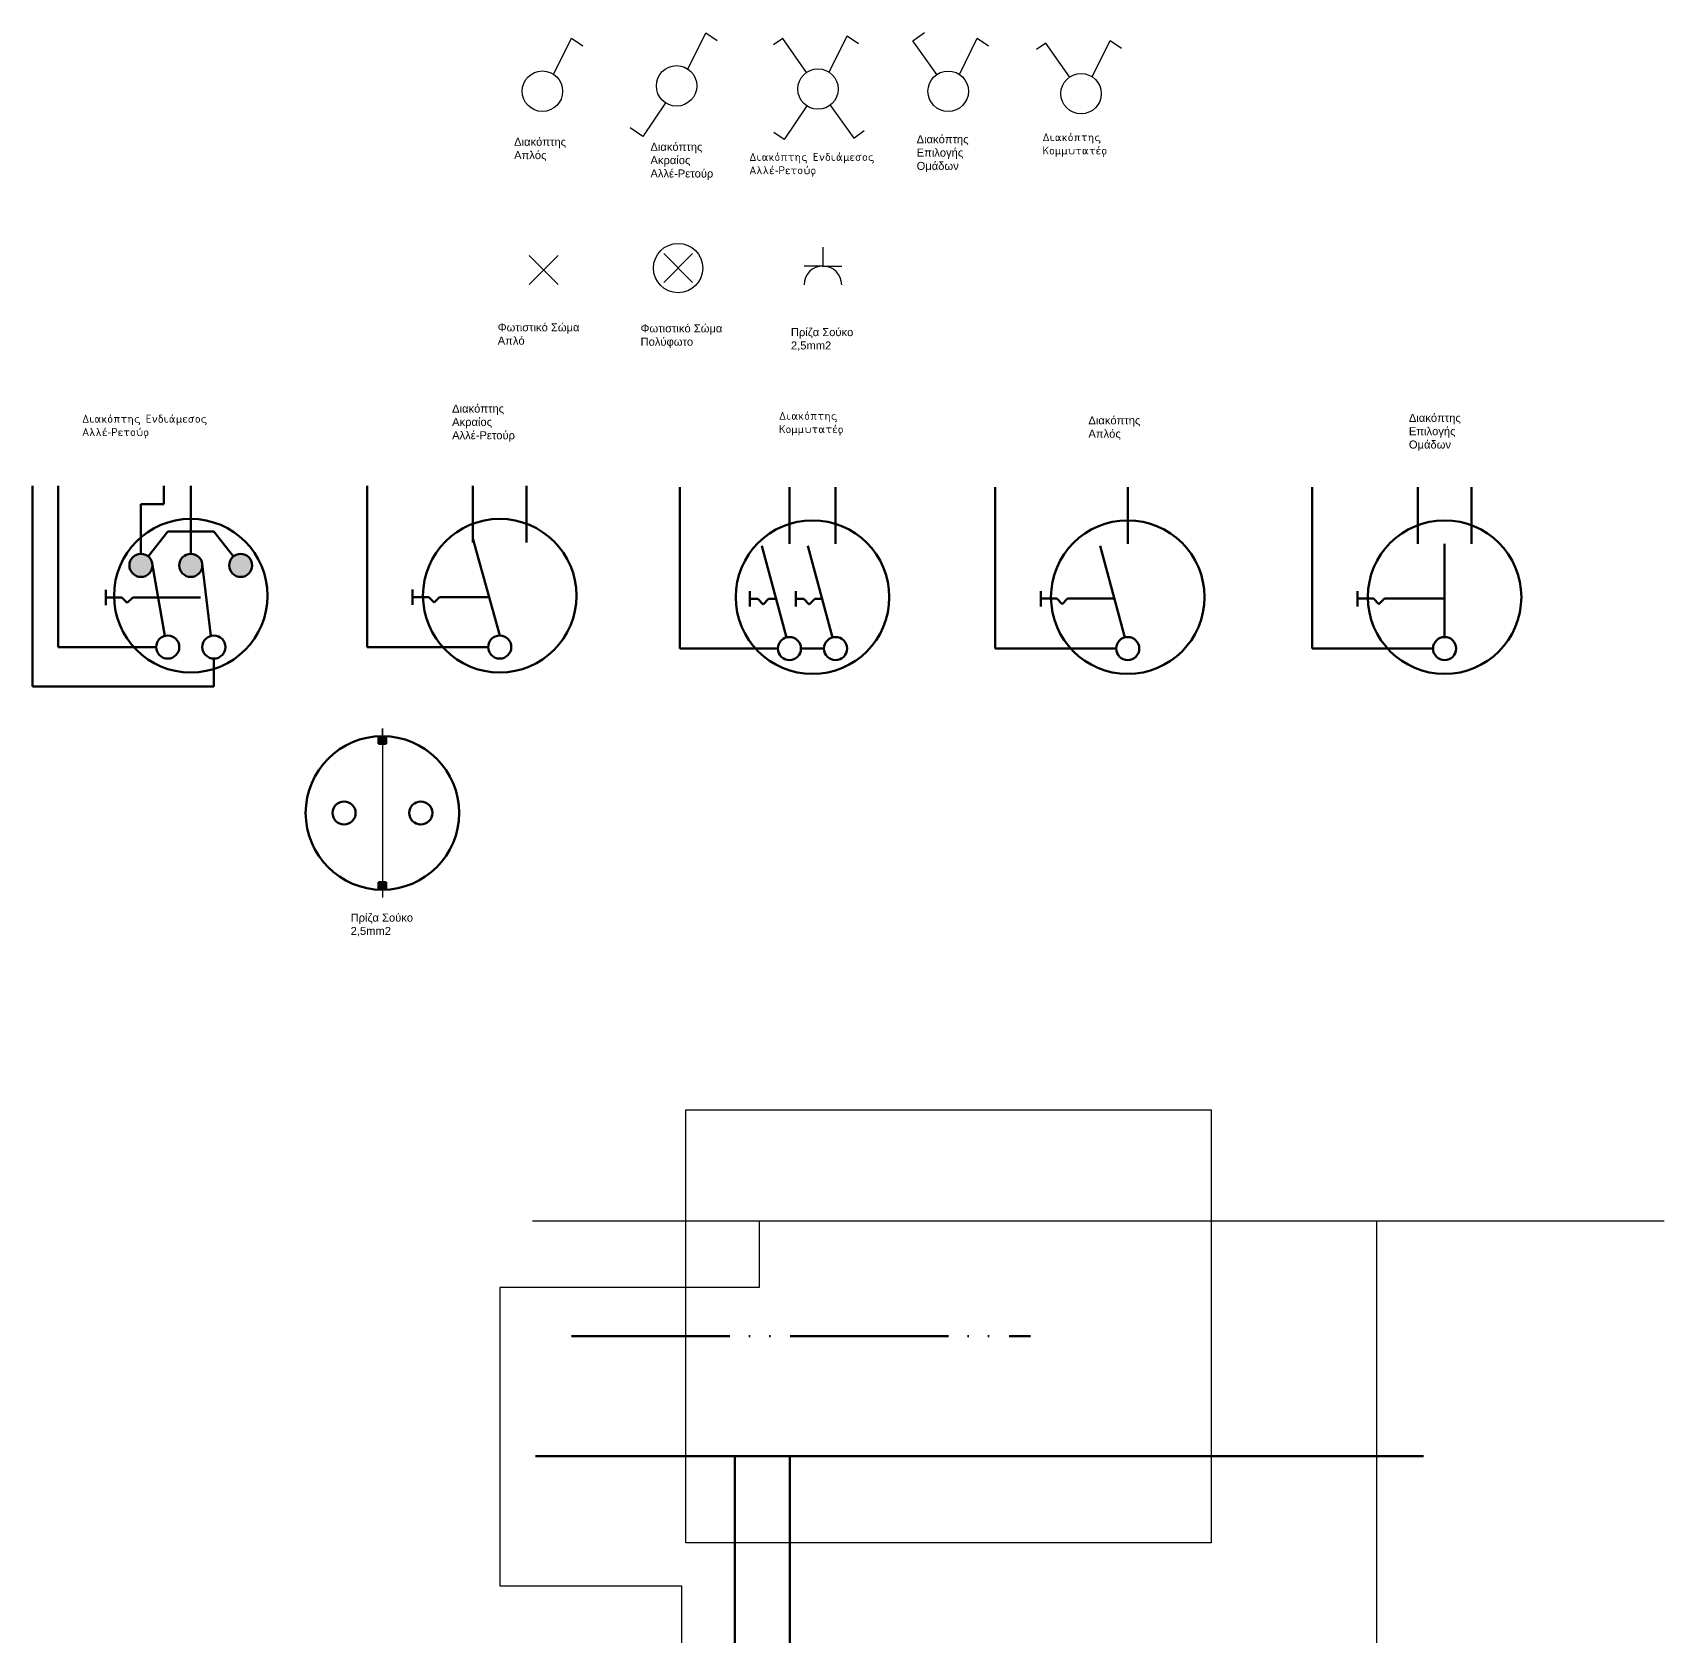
# Model space of a CAD drawing. Header units: millimetres. Extents: x 2489 to 3419, y 1173 to 2149.
# Drawn here: x 2488.7 to 2736.4, y 1800.8 to 2044.2 of the extents above; entities that cross this region are included whole.
import ezdxf

# ---------------------------------------------------------------- set-up
doc = ezdxf.new("R2010")
doc.units = ezdxf.units.MM
doc.linetypes.add('ACAD_ISO05W100', pattern=[33, 24, -3, 0, -3, 0, -3])
for name, color, linetype, lineweight in [('2S', 7, 'Continuous', 200), ('S', 7, 'Continuous', 100), ('S_2', 7, 'Continuous', 50), ('S_4', 7, 'Continuous', 25), ('Γήωση', 3, 'ACAD_ISO05W100', 100), ('Φάση', 1, 'Continuous', 100)]:
    doc.layers.add(name, color=color, linetype=linetype, lineweight=lineweight)
doc.layers.add('Ουδέτερος', color=4, linetype='Continuous')
doc.styles.get("Standard").update_dxf_attribs({"font": 'arial.ttf'})

msp = doc.modelspace()

# ---------------------------------------------------------------- hatches: boundary and pattern name
at = {"layer": '2S'}
h = msp.add_hatch(color=256, dxfattribs=at)
h.dxf.hatch_style = 1
h.paths.add_polyline_path([(2522.05, 1963.35, 1), (2518.56, 1963.35, 1)])
h.paths.add_polyline_path([(2514.48, 1963.35, 1), (2510.98, 1963.35, 1)])
h.paths.add_polyline_path([(2506.9, 1963.35, 1), (2503.41, 1963.35, 1)])
h = msp.add_hatch(color=256, dxfattribs=at)
h.dxf.hatch_style = 1
h.paths.add_polyline_path([(2541.81, 1937.44, 0.012506), (2541.23, 1937.42), (2541.23, 1936.27), (2541.81, 1936.27)])
h.paths.add_polyline_path([(2542.39, 1937.42, 0.012506), (2541.81, 1937.44), (2541.81, 1936.27), (2542.39, 1936.27)])
h = msp.add_hatch(color=256, dxfattribs=at)
h.dxf.hatch_style = 1
h.paths.add_polyline_path([(2541.81, 1915.3), (2541.23, 1915.3), (2541.23, 1914.15, 0.012373), (2541.81, 1914.13)])
h.paths.add_polyline_path([(2542.4, 1915.3), (2541.82, 1915.3), (2541.81, 1914.13, 0.012638), (2542.4, 1914.15)])

# ---------------------------------------------------------------- linework, layer by layer
for p, q in [((2567.79, 2037.86), (2570.5, 2043.35)), ((2570.5, 2043.35), (2572.22, 2042.2)), ((2588.17, 2038.66), (2590.88, 2044.16)), ((2590.88, 2044.16), (2592.6, 2043.01)), ((2602.56, 2043.3), (2601.17, 2042.32)), ((2606.19, 2038.16), (2602.56, 2043.3)), ((2609.62, 2038.18), (2612.33, 2043.68)), ((2612.33, 2043.68), (2614.05, 2042.53)), ((2622.31, 2042.95), (2624.06, 2044.19)), ((2629.38, 2037.84), (2632.09, 2043.34)), ((2632.09, 2043.34), (2633.81, 2042.19)), ((2625.94, 2037.82), (2622.31, 2042.95)), ((2642.48, 2042.6), (2641.1, 2041.62)), ((2646.11, 2037.46), (2642.48, 2042.6)), ((2649.55, 2037.48), (2652.26, 2042.98)), ((2652.26, 2042.98), (2653.98, 2041.83)), ((2584.76, 2033.56), (2581.36, 2028.45)), ((2606.22, 2033.08), (2602.81, 2027.97)), ((2609.76, 2033.18), (2613.34, 2028.2)), ((2581.36, 2028.45), (2579.41, 2029.74)), ((2602.81, 2027.97), (2601.22, 2029.03)), ((2613.34, 2028.2), (2614.93, 2029.35)), ((2608.66, 2011.63), (2608.66, 2008.77)), ((2564.1, 2010.36), (2568.49, 2005.97)), ((2568.49, 2010.36), (2564.1, 2005.97)), ((2584.5, 2010.66), (2588.89, 2006.27)), ((2588.89, 2010.66), (2584.5, 2006.27)), ((2608.66, 2008.77), (2605.8, 2008.77)), ((2608.66, 2008.77), (2611.52, 2008.77))]:
    msp.add_line(p, q)
msp.add_lwpolyline([(2587.88, 1880.74), (2667.59, 1880.74), (2667.59, 1815.03), (2587.88, 1815.03)], close=True)
for centre, radius in [((2566.09, 2035.3), 3.07), ((2586.46, 2036.11), 3.07), ((2607.92, 2035.63), 3.07), ((2627.68, 2035.29), 3.07), ((2647.85, 2034.93), 3.07), ((2586.69, 2008.46), 3.74)]:
    msp.add_circle(centre, radius)
msp.add_arc((2608.66, 2005.91), 2.86, 0, 180)
for p, q in [((2559.62, 1952.7), (2555.54, 1967.42)), ((2603.14, 1952.41), (2599.41, 1966.34)), ((2610.13, 1952.41), (2606.4, 1966.34)), ((2654.48, 1952.41), (2650.75, 1966.34)), ((2703.02, 1952.47), (2703.02, 1966.61)), ((2508.78, 1952.64), (2506.88, 1963.65)), ((2515.77, 1952.64), (2514.47, 1963.56)), ((2541.23, 1936.27), (2541.23, 1937.42)), ((2542.39, 1936.27), (2542.39, 1937.42)), ((2541.81, 1936.27), (2541.23, 1936.27)), ((2541.81, 1936.27), (2542.39, 1936.27)), ((2541.82, 1915.3), (2541.23, 1915.3)), ((2541.23, 1915.3), (2541.23, 1914.15)), ((2541.81, 1914.13), (2541.82, 1915.3)), ((2541.82, 1915.3), (2542.4, 1915.3)), ((2542.4, 1915.3), (2542.4, 1914.15))]:
    msp.add_line(p, q, dxfattribs=at)
at = {"layer": 'S'}
for p, q in [((2488.73, 1944.99), (2488.73, 1975.44)), ((2492.61, 1950.95), (2492.61, 1975.44)), ((2508.63, 1972.66), (2508.63, 1975.44)), ((2512.73, 1968.48), (2512.73, 1975.44)), ((2539.5, 1950.95), (2539.5, 1975.44)), ((2555.54, 1966.84), (2555.54, 1975.44)), ((2563.7, 1966.84), (2563.7, 1975.44)), ((2586.97, 1950.73), (2586.97, 1975.21)), ((2603.59, 1966.61), (2603.59, 1975.21)), ((2610.58, 1966.61), (2610.58, 1975.21)), ((2634.82, 1950.73), (2634.82, 1975.21)), ((2654.93, 1966.61), (2654.93, 1975.21)), ((2682.9, 1950.73), (2682.9, 1975.21)), ((2698.94, 1966.61), (2698.94, 1975.21)), ((2707.1, 1966.61), (2707.1, 1975.21)), ((2505.16, 1965.1), (2505.16, 1972.66)), ((2505.16, 1972.66), (2508.63, 1972.66)), ((2509.23, 1968.48), (2506.24, 1964.72)), ((2509.23, 1968.48), (2516.23, 1968.48)), ((2512.73, 1968.48), (2512.73, 1965.1)), ((2516.23, 1968.47), (2519.22, 1964.72)), ((2499.84, 1957.32), (2499.84, 1959.65)), ((2546.4, 1957.36), (2546.4, 1959.69)), ((2597.56, 1957.09), (2597.56, 1959.42)), ((2604.56, 1957.09), (2604.56, 1959.42)), ((2641.72, 1957.13), (2641.72, 1959.46)), ((2689.81, 1957.13), (2689.81, 1959.46)), ((2507.49, 1950.95), (2492.61, 1950.95)), ((2516.23, 1949.21), (2516.23, 1944.99)), ((2557.87, 1950.95), (2539.5, 1950.95)), ((2601.84, 1950.73), (2586.97, 1950.73)), ((2653.19, 1950.73), (2634.82, 1950.73)), ((2701.27, 1950.73), (2682.9, 1950.73)), ((2516.23, 1944.99), (2488.73, 1944.99))]:
    msp.add_line(p, q, dxfattribs=at)
at = {"layer": 'S_2'}
for p, q in [((2502.27, 1958.48), (2499.84, 1958.48)), ((2503.09, 1957.66), (2502.27, 1958.48)), ((2503.92, 1958.48), (2503.09, 1957.66)), ((2506.21, 1958.48), (2503.92, 1958.48)), ((2511.44, 1958.48), (2506.21, 1958.48)), ((2514.21, 1958.48), (2511.44, 1958.48)), ((2548.84, 1958.53), (2546.4, 1958.53)), ((2549.66, 1957.7), (2548.84, 1958.53)), ((2550.49, 1958.53), (2549.66, 1957.7)), ((2552.78, 1958.53), (2550.49, 1958.53)), ((2558.01, 1958.53), (2552.78, 1958.53)), ((2598.78, 1958.26), (2597.56, 1958.26)), ((2599.61, 1957.43), (2598.78, 1958.26)), ((2600.43, 1958.26), (2599.61, 1957.43)), ((2601.57, 1958.26), (2600.43, 1958.26)), ((2605.77, 1958.26), (2604.56, 1958.26)), ((2606.6, 1957.43), (2605.77, 1958.26)), ((2607.42, 1958.26), (2606.6, 1957.43)), ((2608.57, 1958.26), (2607.42, 1958.26)), ((2644.15, 1958.3), (2641.72, 1958.3)), ((2644.98, 1957.47), (2644.15, 1958.3)), ((2645.8, 1958.3), (2644.98, 1957.47)), ((2648.09, 1958.3), (2645.8, 1958.3)), ((2652.91, 1958.3), (2648.09, 1958.3)), ((2692.24, 1958.3), (2689.81, 1958.3)), ((2693.06, 1957.47), (2692.24, 1958.3)), ((2693.89, 1958.3), (2693.06, 1957.47)), ((2696.18, 1958.3), (2693.89, 1958.3)), ((2703.02, 1958.3), (2696.18, 1958.3)), ((2607.09, 1950.73), (2605.34, 1950.73)), ((2607.09, 1950.73), (2608.83, 1950.73))]:
    msp.add_line(p, q, dxfattribs=at)
for centre, radius in [((2512.73, 1958.75), 11.65), ((2559.62, 1958.75), 11.65), ((2607.09, 1958.53), 11.65), ((2654.93, 1958.53), 11.65), ((2703.02, 1958.53), 11.65), ((2505.16, 1963.35), 1.75), ((2512.73, 1963.35), 1.75), ((2520.3, 1963.35), 1.75), ((2509.23, 1950.95), 1.75), ((2516.23, 1950.95), 1.75), ((2559.62, 1950.95), 1.75), ((2603.59, 1950.73), 1.75), ((2610.58, 1950.73), 1.75), ((2654.93, 1950.73), 1.75), ((2703.02, 1950.73), 1.75), ((2541.81, 1925.78), 11.65), ((2535.99, 1925.78), 1.75), ((2547.64, 1925.78), 1.75)]:
    msp.add_circle(centre, radius, dxfattribs=at)
at = {"layer": 'S_4'}
for p, q in [((2541.81, 1937.44), (2541.81, 1938.6)), ((2541.81, 1938.6), (2541.81, 1912.97)), ((2541.81, 1914.13), (2541.81, 1912.97))]:
    msp.add_line(p, q, dxfattribs=at)
at = {"layer": 'Γήωση'}
msp.add_line((2570.52, 1846.39), (2640.18, 1846.39), dxfattribs=at)
at = {"layer": 'Ουδέτερος', "color": 4}
msp.add_line((2564.6, 1863.87), (2699.59, 1863.87), dxfattribs=at)
at = {"layer": 'Ουδέτερος'}
for p, q in [((2599.01, 1863.87), (2599.01, 1853.77)), ((2692.73, 1747.77), (2692.73, 1863.87)), ((2699.59, 1863.87), (2736.37, 1863.87)), ((2599.01, 1853.77), (2559.63, 1853.77)), ((2559.63, 1853.77), (2559.63, 1808.51)), ((2559.63, 1808.51), (2587.2, 1808.51)), ((2587.2, 1808.51), (2587.2, 1320.15))]:
    msp.add_line(p, q, dxfattribs=at)
at = {"layer": 'Φάση'}
for p, q in [((2565.06, 1828.19), (2699.82, 1828.19)), ((2595.28, 1828.19), (2595.28, 1332.97)), ((2603.66, 1828.19), (2603.66, 1451.45))]:
    msp.add_line(p, q, dxfattribs=at)

# ---------------------------------------------------------------- texts
at = {"attachment_point": 1}
for s, insert, char_height, width in [('Διακόπτης\\PΑπλός', (2561.8, 2028.23), 1.214, 9.1156), ('Διακόπτης\\PΕπιλογής\\PΟμάδων', (2622.89, 2028.62), 1.214, 9.1156), ('{\\fISOCPEUR|b0|i0|c161|p34;Διακόπτης\\PΚομμυτατέρ}', (2641.99, 2028.94), 1.2142, 19.8886), ('Διακόπτης\\PΑκραίος\\PΑλλέ-Ρετούρ', (2582.49, 2027.47), 1.2142, 11.0917), ('{\\fISOCPEUR|b0|i0|c161|p34;Διακόπτης Ενδιάμεσος\\PΑλλέ}-{\\fISOCPEUR|b0|i0|c161|p34;Ρετούρ}', (2597.49, 2025.94), 1.2142, 19.8886), ('Φωτιστικό Σώμα\\PΑπλό', (2559.31, 2000.08), 1.2142, 12.8917), ('Φωτιστικό Σώμα\\PΠολύφωτο', (2580.99, 1999.92), 1.2142, 12.8917), ('Πρίζα Σούκο\\P2,5mm2', (2603.81, 1999.35), 1.2142, 9.7427), ('{\\fISOCPEUR|b0|i0|c161|p34;Διακόπτης Ενδιάμεσος\\PΑλλέ}-{\\fISOCPEUR|b0|i0|c161|p34;Ρετούρ}', (2496.23, 1986.21), 1.2142, 19.8886), ('Διακόπτης\\PΑκραίος\\PΑλλέ-Ρετούρ', (2552.39, 1987.75), 1.2142, 11.0917), ('{\\fISOCPEUR|b0|i0|c161|p34;Διακόπτης\\PΚομμυτατέρ}', (2601.99, 1986.66), 1.2142, 19.8886), ('Διακόπτης\\PΕπιλογής\\PΟμάδων', (2697.6, 1986.34), 1.214, 9.1156), ('Διακόπτης\\PΑπλός', (2648.96, 1985.96), 1.214, 9.1156), ('Πρίζα Σούκο\\P2,5mm2', (2536.99, 1910.51), 1.2142, 9.7427)]:
    msp.add_mtext(s, dxfattribs=dict(at, insert=insert, char_height=char_height, width=width))

doc.saveas('drawing.dxf')
